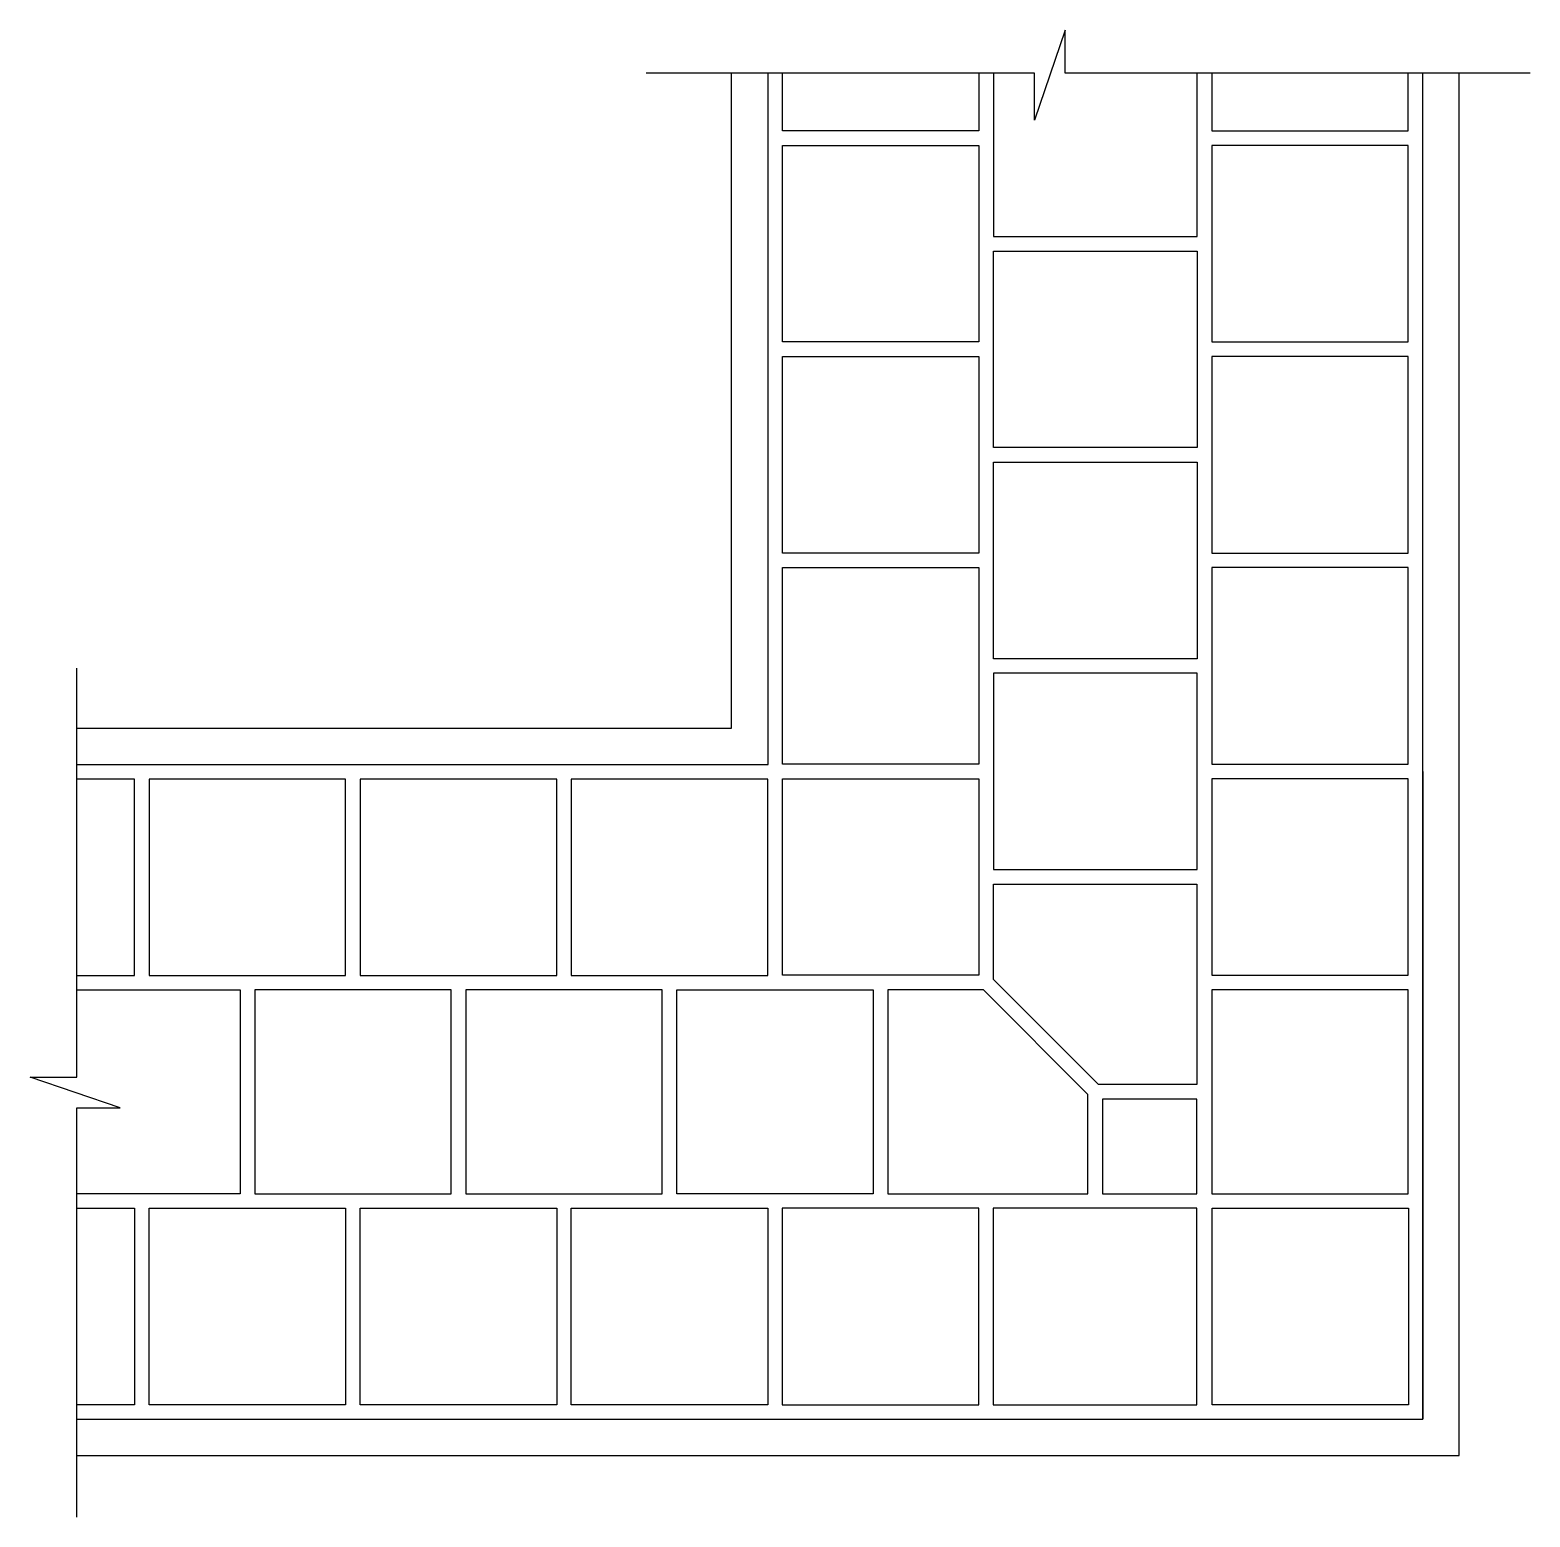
# Model space of a CAD drawing. Extents: x 4908 to 6970, y 4399 to 6443.
import ezdxf

# ---------------------------------------------------------------- set-up
doc = ezdxf.new("R2010")
doc.units = 0
doc.header["$LTSCALE"] = 10
doc.header["$MEASUREMENT"] = 0
doc.layers.add('3', color=3, linetype='CONTINUOUS')
doc.layers.add('7', color=7, linetype='CONTINUOUS')

msp = doc.modelspace()

# ---------------------------------------------------------------- linework, layer by layer
at = {"layer": '3'}
for points in [[(6969.8, 6383.7), (6330.9, 6383.7), (6330.9, 6443.2), (6288.8, 6319.2), (6288.8, 6383.7), (5754.6, 6383.7)], [(6212.3, 6383.7), (6212.3, 6304.5), (5942.3, 6304.5), (5942.3, 6383.7)], [(6232.3, 6383.7), (6232.3, 6159.4), (6512.3, 6159.4), (6512.3, 6383.7)], [(6532.3, 6383.7), (6532.3, 6304.5), (6802.3, 6304.5), (6802.3, 6383.7)], [(6802.3, 5704.3), (6532.3, 5704.3), (6532.3, 5434.1), (6802.3, 5434.1), (6802.3, 5704.3)], [(4972.3, 4399.3), (4972.3, 4961.7), (5031.8, 4961.7), (4907.8, 5003.8), (4972.3, 5003.8), (4972.3, 5566)], [(4972.3, 5143.7), (5051.6, 5143.7), (5051.6, 5413.7), (4972.3, 5413.7)], [(6802.3, 5414.1), (6532.3, 5414.1), (6532.3, 5144), (6802.3, 5144), (6802.3, 5414.1)], [(4972.3, 5123.7), (5196.7, 5123.7), (5196.7, 4843.7), (4972.3, 4843.7)], [(4972.3, 4823.7), (5051.6, 4823.7), (5051.6, 4553.7), (4972.3, 4553.7)], [(5651.8, 4553.7), (5651.8, 4823.7), (5921.9, 4823.7), (5921.9, 4553.7), (5651.8, 4553.7)], [(6211.9, 4553.7), (6211.9, 4823.7), (5941.8, 4823.7), (5941.8, 4553.7), (6211.9, 4553.7)], [(6511.9, 4553.7), (6511.9, 4823.7), (6231.8, 4823.7), (6231.8, 4553.7), (6511.9, 4553.7)], [(6532.7, 4553.7), (6532.7, 4823.7), (6802.8, 4823.7), (6802.8, 4553.7), (6532.7, 4553.7)]]:
    msp.add_lwpolyline(points, dxfattribs=at)
for points in [[(5942.3, 6014.4), (5942.3, 6284.5), (6212.3, 6284.5), (6212.3, 6014.4)], [(6532.3, 6284.5), (6532.3, 6014.4), (6802.3, 6014.4), (6802.3, 6284.5)], [(6232.3, 5869.3), (6232.3, 6139.4), (6512.3, 6139.4), (6512.3, 5869.3)], [(5942.3, 5724.3), (5942.3, 5994.4), (6212.3, 5994.4), (6212.3, 5724.3)], [(6532.3, 5994.4), (6532.3, 5724.3), (6802.3, 5724.3), (6802.3, 5994.4)], [(6232.3, 5579.1), (6232.3, 5849.3), (6512.3, 5849.3), (6512.3, 5579.1)], [(5942.3, 5434.1), (5942.3, 5704.3), (6212.3, 5704.3), (6212.3, 5434.1)], [(6232.3, 5559.3), (6232.3, 5289.1), (6512.3, 5289.1), (6512.3, 5559.3)], [(5341.7, 5413.7), (5071.6, 5413.7), (5071.6, 5143.7), (5341.7, 5143.7)], [(5631.8, 5413.7), (5361.7, 5413.7), (5361.7, 5143.7), (5631.8, 5143.7)], [(5921.9, 5413.7), (5651.8, 5413.7), (5651.8, 5143.7), (5921.9, 5143.7)], [(5942.3, 5144), (5942.3, 5414.1), (6212.3, 5414.1), (6212.3, 5144)], [(6376.4, 4993.7), (6232.3, 5138.1), (6232.3, 5269.1), (6511.9, 5269.1), (6511.9, 4993.7)], [(5486.8, 5123.7), (5216.7, 5123.7), (5216.7, 4843.7), (5486.8, 4843.7)], [(5776.9, 5123.7), (5506.8, 5123.7), (5506.8, 4843.7), (5776.9, 4843.7)], [(5796.8, 5123.7), (6066.9, 5123.7), (6066.9, 4843.7), (5796.8, 4843.7)], [(6361.9, 4843.7), (6361.9, 4980), (6218.4, 5123.7), (6086.9, 5123.7), (6086.9, 4843.7)], [(6802.4, 5123.7), (6532.3, 5123.7), (6532.3, 4843.7), (6802.4, 4843.7)], [(6511.9, 4843.7), (6511.9, 4973.7), (6381.9, 4973.7), (6381.9, 4843.7)], [(5071.6, 4823.7), (5341.7, 4823.7), (5341.7, 4553.7), (5071.6, 4553.7)], [(5361.7, 4823.7), (5631.8, 4823.7), (5631.8, 4553.7), (5361.7, 4553.7)]]:
    msp.add_lwpolyline(points, close=True, dxfattribs=at)
at = {"layer": '7'}
for p in [(6822.3, 5424.1), (4972.3, 4533.7)]:
    msp.add_line(p, (6822.3, 4533.7), dxfattribs=at)
for points in [[(4972.3, 5433.7), (5922.3, 5433.7), (5922.3, 6383.7)], [(4972.3, 5483.7), (5872.3, 5483.7), (5872.3, 6383.7)], [(4972.3, 4483.7), (6872.3, 4483.7), (6872.3, 6383.7)], [(5772.5, 4533.7), (6822.3, 4533.7), (6822.3, 6383.7)]]:
    msp.add_lwpolyline(points, dxfattribs=at)

doc.saveas('drawing.dxf')
